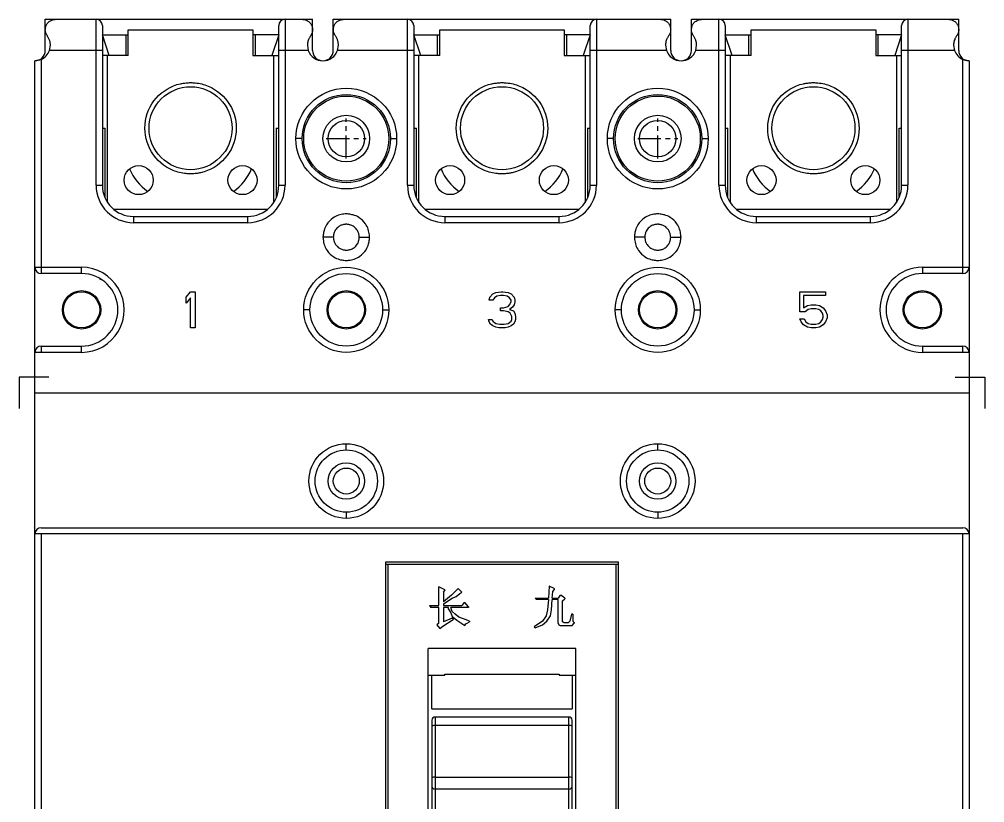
# Model space of a CAD drawing. Extents: x 1424152 to 1424952, y 398144 to 400344.
# Drawn here: x 1424221.3 to 1424314.3, y 398571.2 to 398646.7 of the extents above; entities that cross this region are included whole.
import ezdxf

# ---------------------------------------------------------------- set-up
doc = ezdxf.new("R2010")
doc.units = 0
doc.header["$MEASUREMENT"] = 0
doc.linetypes.add('CENTER', pattern=[2, 1.25, -0.25, 0.25, -0.25])
doc.layers.add('LY-SJ-YQJ', color=7, linetype='Continuous')

# ---------------------------------------------------------------- blocks, each defined once
blk = doc.blocks.new('A$Ca3bbfdd2')
at = {"color": 0, "linetype": 'ByBlock', "lineweight": -2}
for p, q in [((2.5, 34.496), (28.25, 34.496)), ((2.5, 31.496), (2.5, 34.496)), ((7.4, 18.496), (7.4, 34.496)), ((7.5, 34.496), (7.503, 34.487)), ((7.5, 34.488), (7.5, 34.496)), ((25.5, 34.496), (25.497, 34.487)), ((25.5, 34.488), (25.5, 34.496)), ((25.6, 34.496), (25.6, 18.496)), ((28.25, 31.496), (28.25, 34.496)), ((30.25, 34.496), (62.75, 34.496)), ((30.25, 31.496), (30.25, 34.496)), ((37.4, 18.496), (37.4, 34.496)), ((37.503, 34.487), (37.5, 34.496)), ((37.5, 34.488), (37.5, 34.496)), ((55.5, 34.496), (55.497, 34.487)), ((55.5, 34.488), (55.5, 34.496)), ((55.6, 34.496), (55.6, 18.496)), ((62.75, 31.496), (62.75, 34.496)), ((64.75, 34.496), (90.5, 34.496)), ((64.75, 31.496), (64.75, 34.496)), ((67.4, 18.496), (67.4, 34.496)), ((67.503, 34.487), (67.5, 34.496)), ((67.5, 34.488), (67.5, 34.496)), ((85.5, 34.496), (85.497, 34.487)), ((85.5, 34.488), (85.5, 34.496)), ((85.6, 34.496), (85.6, 18.496)), ((90.5, 31.496), (90.5, 34.496)), ((8, 33.896), (8, 18.496)), ((10.5, 33.496), (22.5, 33.496)), ((10.5, 30.996), (10.5, 33.496)), ((22.5, 33.496), (22.5, 30.996)), ((25, 18.496), (25, 33.896)), ((38, 33.896), (38, 18.496)), ((40.5, 33.496), (52.5, 33.496)), ((40.5, 30.996), (40.5, 33.496)), ((52.5, 33.496), (52.5, 30.996)), ((55, 18.496), (55, 33.896)), ((68, 33.896), (68, 18.496)), ((70.5, 33.496), (82.5, 33.496)), ((70.5, 30.996), (70.5, 33.496)), ((82.5, 33.496), (82.5, 30.996)), ((85, 18.496), (85, 33.896)), ((8.667, 30.996), (8, 32.996)), ((8, 32.996), (10.5, 32.996)), ((10.25, 32.996), (10.25, 30.996)), ((25, 32.996), (22.5, 32.996)), ((22.75, 30.996), (22.75, 32.996)), ((25, 32.996), (24.333, 30.996)), ((38.667, 30.996), (38, 32.996)), ((38, 32.996), (40.5, 32.996)), ((40.25, 32.996), (40.25, 30.996)), ((55, 32.996), (52.5, 32.996)), ((52.75, 30.996), (52.75, 32.996)), ((55, 32.996), (54.333, 30.996)), ((68, 32.996), (70.5, 32.996)), ((68.667, 30.996), (68, 32.996)), ((70.25, 32.996), (70.25, 30.996)), ((85, 32.996), (82.5, 32.996)), ((82.75, 30.996), (82.75, 32.996)), ((85, 32.996), (84.333, 30.996)), ((2.914, 31.496), (3, 31.996)), ((27.75, 31.996), (27.836, 31.496)), ((30.664, 31.496), (30.75, 31.996)), ((62.25, 31.996), (62.336, 31.496)), ((65.164, 31.496), (65.25, 31.996)), ((90, 31.996), (90.086, 31.496)), ((8, 31.496), (2.914, 31.496)), ((10.5, 30.996), (8, 30.996)), ((8.5, 16.838), (8.5, 30.996)), ((22.5, 30.996), (25, 30.996)), ((24.5, 30.996), (24.5, 16.838)), ((27.836, 31.496), (25, 31.496)), ((38, 31.496), (30.664, 31.496)), ((40.5, 30.996), (38, 30.996)), ((38.5, 16.838), (38.5, 30.996)), ((52.5, 30.996), (55, 30.996)), ((54.5, 30.996), (54.5, 16.838)), ((62.336, 31.496), (55, 31.496)), ((68, 31.496), (65.164, 31.496)), ((70.5, 30.996), (68, 30.996)), ((68.5, 16.838), (68.5, 30.996)), ((82.5, 30.996), (85, 30.996)), ((84.5, 30.996), (84.5, 16.838)), ((90.086, 31.496), (85, 31.496)), ((1.5, -116.504), (1.5, 30.496)), ((2.1, 30.621), (2.1, 9.996)), ((90.9, 9.996), (90.9, 30.621)), ((91.5, 30.496), (91.5, -116.504)), ((8, 23.996), (8.25, 23.996)), ((8.25, 23.996), (8.25, 17.297)), ((24.75, 23.996), (25, 23.996)), ((24.75, 23.996), (24.75, 17.297)), ((38, 23.996), (38.25, 23.996)), ((38.25, 17.297), (38.25, 23.996)), ((54.75, 23.996), (55, 23.996)), ((54.75, 23.996), (54.75, 17.297)), ((68, 23.996), (68.25, 23.996)), ((68.25, 17.297), (68.25, 23.996)), ((84.75, 23.996), (85, 23.996)), ((84.75, 17.297), (84.75, 23.996)), ((27.25, 22.996), (26.65, 22.996)), ((35.75, 22.996), (36.35, 22.996)), ((57.25, 22.996), (56.65, 22.996)), ((65.75, 22.996), (66.35, 22.996)), ((7.4, 18.496), (8, 18.496)), ((25, 18.496), (25.6, 18.496)), ((37.4, 18.496), (38, 18.496)), ((55, 18.496), (55.6, 18.496)), ((67.4, 18.496), (68, 18.496)), ((85, 18.496), (85.6, 18.496)), ((9.078, 16.192), (23.922, 16.192)), ((39.078, 16.192), (53.922, 16.192)), ((69.078, 16.192), (83.922, 16.192)), ((11, 15.496), (22, 15.496)), ((11, 15.496), (11, 14.896)), ((22, 14.896), (11, 14.896)), ((22, 14.896), (22, 15.496)), ((41, 15.496), (52, 15.496)), ((41, 15.496), (41, 14.896)), ((52, 14.896), (41, 14.896)), ((52, 14.896), (52, 15.496)), ((71, 15.496), (82, 15.496)), ((71, 15.496), (71, 14.896)), ((82, 14.896), (71, 14.896)), ((82, 14.896), (82, 15.496)), ((30.25, 13.496), (29.25, 13.496)), ((32.75, 13.496), (33.75, 13.496)), ((60.25, 13.496), (59.25, 13.496)), ((62.75, 13.496), (63.75, 13.496)), ((1.5, 10.596), (6, 10.596)), ((6, 9.996), (6, 10.596)), ((87, 10.596), (87, 9.996)), ((87, 10.596), (91.5, 10.596)), ((6, 9.996), (2.1, 9.996)), ((90.9, 9.996), (87, 9.996)), ((16.062, 7.725), (16.5, 8.246)), ((16.062, 7.129), (16.062, 7.725)), ((16.5, 7.65), (16.062, 7.129)), ((16.5, 8.246), (16.937, 8.246)), ((16.5, 4.746), (16.5, 7.65)), ((16.937, 8.246), (16.937, 4.746)), ((45.26, 7.427), (45.333, 7.725)), ((45.333, 7.725), (45.625, 8.023)), ((45.625, 8.023), (45.917, 8.172)), ((45.771, 7.65), (45.625, 7.427)), ((45.99, 7.799), (45.771, 7.65)), ((45.917, 8.172), (46.427, 8.246)), ((46.354, 7.874), (45.99, 7.799)), ((46.646, 7.874), (46.354, 7.874)), ((46.427, 8.246), (46.573, 8.246)), ((46.573, 8.246), (47.083, 8.172)), ((47.01, 7.799), (46.646, 7.874)), ((47.229, 7.65), (47.01, 7.799)), ((47.083, 8.172), (47.375, 8.023)), ((47.375, 7.427), (47.229, 7.65)), ((47.375, 8.023), (47.667, 7.725)), ((47.667, 7.725), (47.74, 7.427)), ((75.187, 8.246), (77.667, 8.246)), ((75.187, 6.31), (75.187, 8.246)), ((75.552, 7.874), (75.552, 6.682)), ((77.667, 7.874), (75.552, 7.874)), ((77.667, 8.246), (77.667, 7.874)), ((45.625, 7.427), (45.26, 7.427)), ((46.354, 6.682), (46.646, 6.682)), ((46.354, 6.384), (46.354, 6.682)), ((46.646, 6.682), (47.083, 6.831)), ((47.083, 6.831), (47.229, 6.98)), ((47.229, 6.98), (47.375, 7.278)), ((47.521, 6.757), (47.229, 6.533)), ((47.229, 6.533), (47.594, 6.384)), ((47.375, 7.278), (47.375, 7.427)), ((47.667, 6.98), (47.521, 6.757)), ((47.74, 7.278), (47.667, 6.98)), ((47.74, 7.427), (47.74, 7.278)), ((75.552, 6.682), (75.917, 6.906)), ((75.99, 6.533), (75.698, 6.31)), ((75.917, 6.906), (76.281, 6.98)), ((76.281, 6.608), (75.99, 6.533)), ((76.281, 6.98), (76.719, 6.98)), ((76.719, 6.608), (76.281, 6.608)), ((76.719, 6.98), (77.083, 6.906)), ((77.01, 6.533), (76.719, 6.608)), ((77.229, 6.384), (77.01, 6.533)), ((77.083, 6.906), (77.448, 6.682)), ((77.448, 6.682), (77.667, 6.384)), ((28, 6.496), (27.4, 6.496)), ((35, 6.496), (35.6, 6.496)), ((46.646, 6.384), (46.354, 6.384)), ((47.083, 6.31), (46.646, 6.384)), ((47.302, 6.161), (47.083, 6.31)), ((47.448, 5.863), (47.302, 6.161)), ((47.448, 5.565), (47.448, 5.863)), ((47.594, 6.384), (47.74, 6.161)), ((47.74, 6.161), (47.812, 5.863)), ((47.812, 5.863), (47.812, 5.565)), ((58, 6.496), (57.4, 6.496)), ((65, 6.496), (65.6, 6.496)), ((75.698, 6.31), (75.187, 6.31)), ((75.187, 5.64), (75.625, 5.64)), ((75.333, 5.342), (75.187, 5.64)), ((75.625, 5.64), (75.771, 5.342)), ((77.375, 6.161), (77.229, 6.384)), ((77.448, 5.938), (77.375, 6.161)), ((77.375, 5.565), (77.448, 5.789)), ((77.448, 5.789), (77.448, 5.938)), ((77.667, 6.384), (77.812, 6.012)), ((77.812, 5.714), (77.667, 5.342)), ((77.812, 6.012), (77.812, 5.714)), ((16.937, 4.746), (16.5, 4.746)), ((45.187, 5.565), (45.552, 5.565)), ((45.26, 5.342), (45.187, 5.565)), ((45.406, 5.118), (45.26, 5.342)), ((45.625, 4.969), (45.406, 5.118)), ((45.552, 5.565), (45.625, 5.416)), ((45.625, 5.416), (45.771, 5.267)), ((45.917, 4.821), (45.625, 4.969)), ((45.771, 5.267), (45.917, 5.193)), ((45.917, 5.193), (46.281, 5.118)), ((46.208, 4.746), (45.917, 4.821)), ((46.792, 4.746), (46.208, 4.746)), ((46.281, 5.118), (46.719, 5.118)), ((46.719, 5.118), (47.083, 5.193)), ((47.083, 4.821), (46.792, 4.746)), ((47.083, 5.193), (47.229, 5.267)), ((47.375, 4.969), (47.083, 4.821)), ((47.229, 5.267), (47.375, 5.416)), ((47.375, 5.416), (47.448, 5.565)), ((47.594, 5.118), (47.375, 4.969)), ((47.74, 5.342), (47.594, 5.118)), ((47.812, 5.565), (47.74, 5.342)), ((75.552, 5.044), (75.333, 5.342)), ((75.917, 4.821), (75.552, 5.044)), ((75.771, 5.342), (75.99, 5.193)), ((76.281, 4.746), (75.917, 4.821)), ((75.99, 5.193), (76.281, 5.118)), ((76.281, 5.118), (76.719, 5.118)), ((76.719, 4.746), (76.281, 4.746)), ((76.719, 5.118), (77.01, 5.193)), ((77.083, 4.821), (76.719, 4.746)), ((77.01, 5.193), (77.229, 5.342)), ((77.448, 5.044), (77.083, 4.821)), ((77.229, 5.342), (77.375, 5.565)), ((77.667, 5.342), (77.448, 5.044)), ((2.1, 2.996), (6, 2.996)), ((2.1, 2.996), (2.1, 2.396)), ((6, 2.396), (6, 2.996)), ((87, 2.996), (90.9, 2.996)), ((87, 2.996), (87, 2.396)), ((90.9, 2.396), (90.9, 2.996)), ((6, 2.396), (1.5, 2.396)), ((91.5, 2.396), (87, 2.396)), ((1.5, -1.504), (91.5, -1.504)), ((31.5, -7.004), (31.5, -6.404)), ((61.5, -7.004), (61.5, -6.404)), ((31.5, -13.004), (31.5, -13.604)), ((61.5, -13.004), (61.5, -13.604)), ((2.1, -14.504), (90.9, -14.504)), ((91.5, -15.104), (1.5, -15.104)), ((2.1, -15.104), (2.1, -68.904)), ((90.9, -68.904), (90.9, -15.104)), ((35.3, -66.704), (35.3, -17.804)), ((35.3, -17.804), (57.7, -17.804)), ((35.3, -18.004), (57.7, -18.004)), ((35.5, -18.004), (35.5, -66.704)), ((57.5, -66.704), (57.5, -18.004)), ((57.7, -17.804), (57.7, -66.704)), ((41, -20.493), (40.429, -20.207)), ((40.429, -21.993), (40.429, -20.207)), ((42.286, -20.35), (41.643, -20.993)), ((42.643, -20.707), (42.286, -20.35)), ((51.039, -20.136), (50.967, -21.279)), ((51.539, -20.35), (51.039, -20.136)), ((51.539, -20.35), (51.539, -20.493)), ((40.857, -20.707), (41, -20.564)), ((40.857, -20.707), (40.857, -21.636)), ((41.643, -20.993), (40.857, -21.636)), ((40.857, -21.85), (41.714, -21.279)), ((41, -20.493), (41, -20.564)), ((41.714, -21.279), (42.071, -21.136)), ((42.071, -21.136), (42.429, -20.85)), ((42.429, -20.85), (42.643, -20.707)), ((49.681, -21.279), (49.824, -21.422)), ((49.681, -21.279), (50.967, -21.279)), ((51.324, -21.279), (51.396, -20.636)), ((51.324, -21.279), (51.896, -21.279)), ((51.396, -20.636), (51.539, -20.493)), ((52.11, -20.993), (51.896, -21.279)), ((52.11, -20.993), (52.181, -20.993)), ((52.539, -21.279), (52.181, -20.993)), ((52.324, -21.564), (52.539, -21.35)), ((52.539, -21.279), (52.539, -21.35)), ((39.5, -21.993), (39.643, -22.207)), ((39.5, -21.993), (40.429, -21.993)), ((40.429, -22.207), (39.643, -22.207)), ((40.429, -23.707), (40.429, -22.207)), ((40.857, -21.85), (40.857, -21.993)), ((40.857, -21.993), (42.643, -21.993)), ((41.357, -22.207), (40.857, -22.207)), ((40.857, -22.207), (40.857, -23.564)), ((41.357, -22.35), (41.357, -22.207)), ((43.286, -22.207), (41.571, -22.207)), ((41.714, -22.564), (41.571, -22.207)), ((42.857, -21.707), (42.643, -21.993)), ((42.857, -21.707), (42.929, -21.707)), ((43.286, -22.136), (42.929, -21.707)), ((43.286, -22.136), (43.286, -22.207)), ((50.967, -21.422), (49.824, -21.422)), ((50.967, -21.422), (50.896, -22.422)), ((51.253, -22.422), (51.324, -21.422)), ((51.896, -21.422), (51.324, -21.422)), ((51.896, -23.707), (51.896, -21.422)), ((52.324, -23.564), (52.324, -21.564)), ((41.714, -23.207), (40.857, -23.564)), ((41.357, -22.35), (41.571, -22.707)), ((41.571, -22.707), (41.714, -23.064)), ((42, -22.85), (41.714, -22.564)), ((41.714, -23.064), (41.786, -23.136)), ((41.714, -23.207), (41.786, -23.207)), ((41.786, -23.136), (42.143, -23.422)), ((41.786, -23.207), (41.786, -23.35)), ((42.357, -23.136), (42, -22.85)), ((42.786, -23.279), (42.357, -23.136)), ((50.753, -22.993), (50.396, -23.493)), ((50.896, -22.422), (50.753, -22.993)), ((50.824, -23.493), (51.181, -22.993)), ((51.181, -22.993), (51.253, -22.422)), ((53.181, -22.85), (53.039, -23.493)), ((53.324, -22.85), (53.181, -22.85)), ((53.324, -22.85), (53.324, -23.493)), ((40.429, -23.707), (40.214, -23.85)), ((40.214, -23.85), (40.5, -24.207)), ((40.5, -24.207), (40.786, -23.993)), ((40.786, -23.993), (41.786, -23.35)), ((42.143, -23.422), (42.929, -23.922)), ((43.357, -23.493), (42.786, -23.279)), ((42.929, -23.922), (43, -23.779)), ((43, -23.779), (43.143, -23.707)), ((43.143, -23.707), (43.357, -23.564)), ((43.357, -23.493), (43.357, -23.564)), ((50.396, -23.493), (49.61, -24.064)), ((49.61, -24.064), (49.681, -24.136)), ((49.681, -24.136), (50.396, -23.85)), ((50.396, -23.85), (50.824, -23.493)), ((51.896, -23.707), (51.967, -23.85)), ((51.967, -23.85), (52.11, -23.922)), ((52.11, -23.922), (53.253, -23.922)), ((52.324, -23.564), (52.396, -23.564)), ((52.467, -23.636), (52.396, -23.564)), ((52.467, -23.636), (52.896, -23.636)), ((53.039, -23.493), (52.896, -23.636)), ((53.253, -23.922), (53.467, -23.707)), ((53.467, -23.636), (53.324, -23.493)), ((53.467, -23.636), (53.467, -23.707)), ((53.6, -26.15), (39.4, -26.15)), ((39.4, -59.604), (39.4, -26.15)), ((53.6, -59.604), (53.6, -26.15)), ((39.4, -28.709), (41, -28.709)), ((39.751, -31.958), (39.751, -28.709)), ((41, -28.604), (52, -28.604)), ((41, -28.709), (41, -28.604)), ((52, -28.604), (52, -28.709)), ((52, -28.709), (53.6, -28.709)), ((53.251, -28.709), (53.251, -31.958)), ((39.751, -31.958), (53.251, -31.958)), ((39.751, -33.049), (39.751, -42.92)), ((40.051, -32.749), (40.051, -43.73)), ((52.951, -32.749), (40.051, -32.749)), ((52.951, -43.73), (52.951, -32.749)), ((53.251, -42.92), (53.251, -33.049)), ((52.951, -33.566), (40.051, -33.566)), ((40.051, -38.543), (52.951, -38.543)), ((52.951, -39.703), (40.051, -39.703))]:
    blk.add_line(p, q, dxfattribs=at)
at = {"color": 1, "linetype": 'CENTER', "ltscale": 1.778}
for p, q in [((31.5, 21.071), (31.5, 24.921)), ((61.5, 21.071), (61.5, 24.921)), ((29.575, 22.996), (33.425, 22.996)), ((59.575, 22.996), (63.425, 22.996))]:
    blk.add_line(p, q, dxfattribs=at)
at = {"color": 0, "linetype": 'ByBlock', "lineweight": -2}
for points in [[(2.5, 33.496, -0.00489), (2.515, 33.617, -0.015374), (2.535, 33.735, -0.019176), (2.555, 33.818, -0.091265), (2.685, 34.078, -0.081814), (2.943, 34.328, -0.080902), (3.182, 34.439, -0.014638), (3.244, 34.456, -0.01426), (3.329, 34.472, -0.008505), (3.414, 34.485, -0.004713), (3.5, 34.496)], [(27.25, 34.496, -0.007072), (27.379, 34.479, -0.011386), (27.464, 34.465, -0.040009), (27.63, 34.419, -0.079545), (27.862, 34.287, -0.07096), (28.08, 34.058, -0.092677), (28.202, 33.791, -0.017606), (28.221, 33.706, -0.01084), (28.235, 33.617, -0.004893), (28.25, 33.496)], [(30.25, 33.496, -0.00489), (30.265, 33.617, -0.015374), (30.285, 33.735, -0.019176), (30.305, 33.818, -0.091264), (30.435, 34.078, -0.081815), (30.693, 34.328, -0.080902), (30.932, 34.439, -0.014638), (30.994, 34.456, -0.01426), (31.079, 34.472, -0.008505), (31.164, 34.485, -0.004713), (31.25, 34.496)], [(61.75, 34.496, -0.007073), (61.879, 34.479, -0.011386), (61.964, 34.465, -0.040009), (62.13, 34.419, -0.079545), (62.362, 34.287, -0.070959), (62.58, 34.058, -0.092677), (62.702, 33.791, -0.017606), (62.721, 33.706, -0.01084), (62.735, 33.617, -0.004893), (62.75, 33.496)], [(64.75, 33.496, -0.00489), (64.765, 33.617, -0.015374), (64.785, 33.735, -0.019176), (64.805, 33.818, -0.091265), (64.935, 34.078, -0.081814), (65.193, 34.328, -0.080903), (65.432, 34.439, -0.014638), (65.494, 34.456, -0.01426), (65.579, 34.472, -0.008505), (65.664, 34.485, -0.004713), (65.75, 34.496)], [(89.5, 34.496, -0.007073), (89.629, 34.479, -0.011386), (89.714, 34.465, -0.040009), (89.88, 34.419, -0.079544), (90.112, 34.287, -0.070958), (90.33, 34.058, -0.092679), (90.452, 33.791, -0.017606), (90.471, 33.706, -0.010841), (90.485, 33.617, -0.004893), (90.5, 33.496)], [(2.7, 32.896, -0.004689), (2.644, 32.99, -0.011725), (2.603, 33.065, -0.013646), (2.575, 33.121, -0.018661), (2.552, 33.177, -0.034593), (2.526, 33.271, -0.019907), (2.513, 33.346, -0.012159), (2.505, 33.421, -0.004076), (2.5, 33.496)], [(28.25, 33.496, -0.004077), (28.245, 33.421, -0.012159), (28.237, 33.346, -0.019908), (28.224, 33.271, -0.049002), (28.183, 33.14, -0.015844), (28.157, 33.084, -0.013586), (28.117, 33.009, -0.00409), (28.095, 32.971, -0.00321), (28.05, 32.896)], [(30.45, 32.896, -0.004689), (30.394, 32.99, -0.011725), (30.353, 33.065, -0.013646), (30.325, 33.121, -0.018662), (30.302, 33.177, -0.034595), (30.276, 33.271, -0.019908), (30.263, 33.346, -0.012159), (30.255, 33.421, -0.004077), (30.25, 33.496)], [(62.75, 33.496, -0.004077), (62.745, 33.421, -0.01216), (62.737, 33.346, -0.019909), (62.724, 33.271, -0.049003), (62.683, 33.14, -0.015845), (62.657, 33.084, -0.013587), (62.617, 33.009, -0.00409), (62.595, 32.971, -0.00321), (62.55, 32.896)], [(64.95, 32.896, -0.004689), (64.894, 32.99, -0.011725), (64.853, 33.065, -0.013646), (64.825, 33.121, -0.018662), (64.802, 33.177, -0.034595), (64.776, 33.271, -0.019908), (64.763, 33.346, -0.012159), (64.755, 33.421, -0.004077), (64.75, 33.496)], [(90.5, 33.496, -0.004077), (90.495, 33.421, -0.012159), (90.487, 33.346, -0.019908), (90.474, 33.271, -0.049002), (90.433, 33.14, -0.015844), (90.407, 33.084, -0.013586), (90.367, 33.009, -0.00409), (90.345, 32.971, -0.00321), (90.3, 32.896)], [(3, 31.996, 0.003584), (2.989, 32.121, 0.010965), (2.974, 32.244, 0.013146), (2.959, 32.334, 0.017898), (2.938, 32.422, 0.035432), (2.888, 32.561, 0.024573), (2.823, 32.693, 0.010961), (2.763, 32.795, 0.00363), (2.7, 32.896)], [(28.05, 32.896, 0.00531), (27.972, 32.77, 0.012849), (27.913, 32.667, 0.020327), (27.862, 32.561, 0.049275), (27.798, 32.364, 0.015203), (27.781, 32.274, 0.01062), (27.768, 32.183, 0.004523), (27.761, 32.121, 0.003573), (27.75, 31.996)], [(30.75, 31.996, 0.00356), (30.739, 32.121, 0.010893), (30.724, 32.244, 0.013058), (30.708, 32.334, 0.017777), (30.688, 32.422, 0.035545), (30.638, 32.561, 0.020393), (30.587, 32.667, 0.01534), (30.513, 32.795, 0.003651), (30.45, 32.896)], [(62.55, 32.896, 0.00531), (62.472, 32.77, 0.012849), (62.413, 32.667, 0.020328), (62.362, 32.561, 0.049276), (62.298, 32.364, 0.015203), (62.281, 32.274, 0.01062), (62.268, 32.183, 0.004523), (62.261, 32.121, 0.003573), (62.25, 31.996)], [(65.25, 31.996, 0.00356), (65.239, 32.121, 0.010893), (65.224, 32.244, 0.013058), (65.208, 32.334, 0.017777), (65.188, 32.422, 0.035545), (65.138, 32.561, 0.020393), (65.087, 32.667, 0.01534), (65.013, 32.795, 0.003651), (64.95, 32.896)], [(90.3, 32.896, 0.005289), (90.222, 32.77, 0.012799), (90.163, 32.667, 0.02025), (90.112, 32.561, 0.049252), (90.048, 32.364, 0.015272), (90.031, 32.274, 0.010668), (90.018, 32.183, 0.004543), (90.011, 32.121, 0.003589), (90, 31.996)], [(2.1, 30.621, -0.00358), (2.016, 30.59, -0.005906), (1.96, 30.57, -0.033353), (1.799, 30.527, -0.014675), (1.703, 30.51, -0.018678), (1.604, 30.5, -0.01677), (1.513, 30.496, -0.00072), (1.5, 30.496)], [(91.5, 30.496, -0.029239), (91.319, 30.507, -0.012482), (91.251, 30.517, -0.011261), (91.175, 30.532, -0.023386), (91.068, 30.561, -0.007661), (91.012, 30.58, -0.004421), (90.956, 30.6, -0.002428), (90.9, 30.621)], [(16.5, 19.596, -0.007745), (16.069, 19.625, -0.082775), (14.816, 19.931, -0.732055), (15.536, 28.29, -0.022015), (15.854, 28.344, -0.015545), (16.284, 28.383, -0.003875), (16.5, 28.396)], [(16.5, 28.396, -0.007745), (16.931, 28.367, -0.082771), (18.184, 28.061, -0.732054), (17.464, 19.702, -0.022015), (17.146, 19.648, -0.015545), (16.716, 19.609, -0.003875), (16.5, 19.596)], [(46.5, 19.596, -0.007745), (46.069, 19.625, -0.082775), (44.816, 19.931, -0.732054), (45.536, 28.29, -0.022014), (45.854, 28.344, -0.015545), (46.284, 28.383, -0.003875), (46.5, 28.396)], [(46.5, 28.396, -0.007745), (46.931, 28.367, -0.082771), (48.184, 28.061, -0.732054), (47.464, 19.702, -0.022015), (47.146, 19.648, -0.015545), (46.716, 19.609, -0.003875), (46.5, 19.596)], [(76.5, 19.596, -0.007745), (76.069, 19.625, -0.082775), (74.816, 19.931, -0.732054), (75.536, 28.29, -0.022014), (75.854, 28.344, -0.015545), (76.284, 28.383, -0.003875), (76.5, 28.396)], [(76.5, 28.396, -0.007745), (76.931, 28.367, -0.082771), (78.184, 28.061, -0.732055), (77.464, 19.702, -0.022015), (77.146, 19.648, -0.015545), (76.716, 19.609, -0.003875), (76.5, 19.596)], [(31.5, 15.746, 0.0038), (31.279, 15.72, 0.015241), (31.007, 15.677, 0.027879), (30.742, 15.611, 0.080146), (30.206, 15.339, 0.093182), (29.595, 14.699, 0.081457), (29.356, 14.15, 0.019574), (29.309, 13.935, 0.011536), (29.276, 13.717, 0.0038), (29.25, 13.496)], [(33.75, 13.496, 0.0038), (33.724, 13.717, 0.015241), (33.68, 13.989, 0.027878), (33.614, 14.254, 0.080145), (33.343, 14.79, 0.093181), (32.703, 15.401, 0.081459), (32.153, 15.641, 0.019575), (31.939, 15.687, 0.011536), (31.721, 15.72, 0.0038), (31.5, 15.746)], [(61.5, 15.746, 0.0038), (61.279, 15.72, 0.015241), (61.007, 15.677, 0.027879), (60.742, 15.611, 0.080146), (60.206, 15.339, 0.093181), (59.595, 14.699, 0.081458), (59.356, 14.15, 0.019574), (59.309, 13.935, 0.011536), (59.276, 13.717, 0.0038), (59.25, 13.496)], [(63.75, 13.496, 0.0038), (63.724, 13.717, 0.01524), (63.68, 13.989, 0.027878), (63.614, 14.254, 0.080145), (63.343, 14.79, 0.093183), (62.703, 15.401, 0.081459), (62.153, 15.641, 0.019575), (61.939, 15.687, 0.011536), (61.721, 15.72, 0.0038), (61.5, 15.746)], [(31.5, 14.746, 0.0038), (31.377, 14.731, 0.015241), (31.226, 14.707, 0.027878), (31.079, 14.671, 0.080145), (30.781, 14.52, 0.093182), (30.441, 14.164, 0.081459), (30.309, 13.859, 0.019575), (30.283, 13.74, 0.011536), (30.265, 13.619, 0.0038), (30.25, 13.496)], [(32.75, 13.496, 0.0038), (32.735, 13.619, 0.015241), (32.711, 13.77, 0.027879), (32.675, 13.917, 0.080146), (32.524, 14.215, 0.093181), (32.168, 14.555, 0.081458), (31.863, 14.687, 0.019574), (31.744, 14.713, 0.011536), (31.623, 14.731, 0.0038), (31.5, 14.746)], [(61.5, 14.746, 0.0038), (61.377, 14.731, 0.015241), (61.226, 14.707, 0.027878), (61.079, 14.671, 0.080145), (60.781, 14.52, 0.093181), (60.441, 14.164, 0.081459), (60.309, 13.859, 0.019575), (60.283, 13.74, 0.011536), (60.265, 13.619, 0.0038), (60.25, 13.496)], [(62.75, 13.496, 0.0038), (62.735, 13.619, 0.015241), (62.711, 13.77, 0.027879), (62.675, 13.917, 0.080146), (62.524, 14.215, 0.093182), (62.168, 14.555, 0.081458), (61.863, 14.687, 0.019574), (61.744, 14.713, 0.011536), (61.623, 14.731, 0.0038), (61.5, 14.746)], [(29.25, 13.496, 0.0038), (29.276, 13.275, 0.01524), (29.32, 13.003, 0.027878), (29.386, 12.738, 0.080144), (29.657, 12.202, 0.093185), (30.297, 11.591, 0.081457), (30.847, 11.352, 0.019574), (31.061, 11.306, 0.011536), (31.279, 11.273, 0.0038), (31.5, 11.246)], [(30.25, 13.496, 0.0038), (30.265, 13.373, 0.015241), (30.289, 13.222, 0.027879), (30.325, 13.075, 0.080146), (30.476, 12.777, 0.093181), (30.832, 12.438, 0.081457), (31.137, 12.305, 0.019574), (31.256, 12.279, 0.011536), (31.377, 12.261, 0.0038), (31.5, 12.246)], [(31.5, 12.246, 0.0038), (31.623, 12.261, 0.015241), (31.774, 12.285, 0.027878), (31.921, 12.321, 0.080145), (32.219, 12.472, 0.093181), (32.559, 12.828, 0.081458), (32.691, 13.133, 0.019575), (32.717, 13.252, 0.011536), (32.735, 13.373, 0.0038), (32.75, 13.496)], [(31.5, 11.246, 0.0038), (31.721, 11.273, 0.01524), (31.993, 11.316, 0.027878), (32.258, 11.382, 0.080144), (32.794, 11.653, 0.093184), (33.405, 12.294, 0.081457), (33.644, 12.843, 0.019574), (33.691, 13.057, 0.011536), (33.724, 13.275, 0.0038), (33.75, 13.496)], [(59.25, 13.496, 0.0038), (59.276, 13.275, 0.01524), (59.32, 13.003, 0.027878), (59.386, 12.738, 0.080144), (59.657, 12.202, 0.093184), (60.297, 11.591, 0.081457), (60.847, 11.352, 0.019574), (61.061, 11.306, 0.011536), (61.279, 11.273, 0.0038), (61.5, 11.246)], [(60.25, 13.496, 0.0038), (60.265, 13.373, 0.015241), (60.289, 13.222, 0.027879), (60.325, 13.075, 0.080145), (60.476, 12.777, 0.093181), (60.832, 12.438, 0.081458), (61.137, 12.305, 0.019574), (61.256, 12.279, 0.011536), (61.377, 12.261, 0.0038), (61.5, 12.246)], [(61.5, 12.246, 0.0038), (61.623, 12.261, 0.01524), (61.774, 12.285, 0.027878), (61.921, 12.321, 0.080145), (62.219, 12.472, 0.093181), (62.559, 12.828, 0.081459), (62.691, 13.133, 0.019575), (62.717, 13.252, 0.011536), (62.735, 13.373, 0.0038), (62.75, 13.496)], [(61.5, 11.246, 0.0038), (61.721, 11.273, 0.01524), (61.993, 11.316, 0.027878), (62.258, 11.382, 0.080144), (62.794, 11.653, 0.093185), (63.405, 12.294, 0.081456), (63.644, 12.843, 0.019574), (63.691, 13.057, 0.011536), (63.724, 13.275, 0.0038), (63.75, 13.496)], [(7.71, 9.474, -0.08253), (7.777, 9.474, -0.032365), (7.811, 9.467, -0.024534), (7.844, 9.455, -0.021856), (7.885, 9.436, -0.013018), (7.927, 9.414, -0.004631), (7.96, 9.395, -0.00115), (7.976, 9.385)]]:
    blk.add_lwpolyline(points, format="xyb", dxfattribs=at)
for centre, radius in [((16.5, 23.996), 4), ((46.5, 23.996), 4), ((76.5, 23.996), 4), ((31.5, 22.996), 4.85), ((31.5, 22.996), 4.25), ((31.5, 22.996), 4.1), ((61.5, 22.996), 4.85), ((61.5, 22.996), 4.25), ((61.5, 22.996), 4.1), ((31.5, 22.996), 2.25), ((61.5, 22.996), 2.25), ((11.5, 18.996), 1.4), ((21.5, 18.996), 1.4), ((41.5, 18.996), 1.4), ((51.5, 18.996), 1.4), ((71.5, 18.996), 1.4), ((81.5, 18.996), 1.4), ((31.5, 6.496), 4.1), ((61.5, 6.496), 4.1), ((31.5, 6.496), 3.5), ((61.5, 6.496), 3.5), ((6, 6.496), 1.85), ((6, 6.496), 1.75), ((31.5, 6.496), 1.85), ((31.5, 6.496), 1.75), ((61.5, 6.496), 1.85), ((61.5, 6.496), 1.75), ((87, 6.496), 1.85), ((87, 6.496), 1.75), ((31.5, -10.004), 3.6), ((61.5, -10.004), 3.6), ((31.5, -10.004), 3), ((61.5, -10.004), 3), ((31.5, -10.004), 1.75), ((61.5, -10.004), 1.75), ((31.5, -10.004), 1.25), ((61.5, -10.004), 1.25)]:
    blk.add_circle(centre, radius, dxfattribs=at)
for centre, radius, start, end in [((7.4, 33.896), 0.6, 0, 90), ((25.6, 33.896), 0.6, 90, 180), ((37.4, 33.896), 0.6, 0, 90), ((55.6, 33.896), 0.6, 90, 180), ((67.4, 33.896), 0.6, 0, 90), ((85.6, 33.896), 0.6, 90, 180), ((1.5, 31.496), 1, 270, 0), ((1.5, 31.996), 1.5, 293.57818, 340.52878), ((29.25, 31.996), 1.5, 199.47122, 340.52878), ((29.25, 31.496), 1, 180, 0), ((63.75, 31.996), 1.5, 199.47122, 340.52878), ((63.75, 31.496), 1, 180, 0), ((91.5, 31.996), 1.5, 199.47122, 246.42182), ((91.5, 31.496), 1, 180, 270), ((15.25, 21.996), 5, 202.39963, 234.91999), ((17.75, 21.996), 5, 305.08001, 337.60037), ((45.25, 21.996), 5, 202.39963, 234.91999), ((47.75, 21.996), 5, 305.08001, 337.60037), ((75.25, 21.996), 5, 202.39963, 234.91999), ((77.75, 21.996), 5, 305.08001, 337.60037), ((11, 18.496), 3.6, 180, 270), ((11, 18.496), 3, 180, 270), ((22, 18.496), 3, 270, 0), ((22, 18.496), 3.6, 270, 360), ((41, 18.496), 3.6, 180, 270), ((41, 18.496), 3, 180, 270), ((52, 18.496), 3, 270, 0), ((52, 18.496), 3.6, 270, 360), ((71, 18.496), 3.6, 180, 270), ((71, 18.496), 3, 180, 270), ((82, 18.496), 3, 270, 0), ((82, 18.496), 3.6, 270, 360), ((2.1, 10.596), 0.6, 180, 270), ((6, 6.496), 4.1, 270, 90.00002), ((87, 6.496), 4.1, 90, 270), ((90.9, 10.596), 0.6, 270, 0), ((6, 6.496), 3.5, 270, 89.99996), ((87, 6.496), 3.5, 90, 270), ((2.1, 2.396), 0.6, 90, 180), ((90.9, 2.396), 0.6, 0, 90), ((2.1, -15.104), 0.6, 90, 180), ((90.9, -15.104), 0.6, 0, 90), ((40.051, -33.049), 0.3, 90, 180), ((52.951, -33.049), 0.3, 0, 90), ((39.978, -34.018), 0.458, 80.88803, 119.79613), ((53.023, -34.018), 0.458, 60.20387, 99.11197), ((39.978, -38.995), 0.458, 80.88777, 119.79639), ((53.023, -38.995), 0.458, 60.20361, 99.11223), ((40.047, -39.406), 0.297, 180.67978, 270.66402), ((52.954, -39.406), 0.297, 269.33598, 359.32022)]:
    blk.add_arc(centre, radius, start, end, dxfattribs=at)
at = {"layer": 'LY-SJ-YQJ', "color": 1}
for p, q in [((2.85, 0), (0, 0)), ((0, 0), (0, -3)), ((90.15, 0), (93, 0)), ((93, 0), (93, -3))]:
    blk.add_line(p, q, dxfattribs=at)
blk = doc.blocks.new('MB50-100-3p2024.1')
at = {"color": 6}
for centre in [(29.4, 65), (59.4, 65)]:
    blk.add_circle(centre, 1.75, dxfattribs=at)
at = {"color": 0}
blk.add_blockref('A$Ca3bbfdd2', (-2.1, 42.004), dxfattribs=at)

msp = doc.modelspace()

# ---------------------------------------------------------------- block references
at = {"color": 6}
msp.add_blockref('MB50-100-3p2024.1', (1424223.419, 398570.162), dxfattribs=at)

doc.saveas('drawing.dxf')
